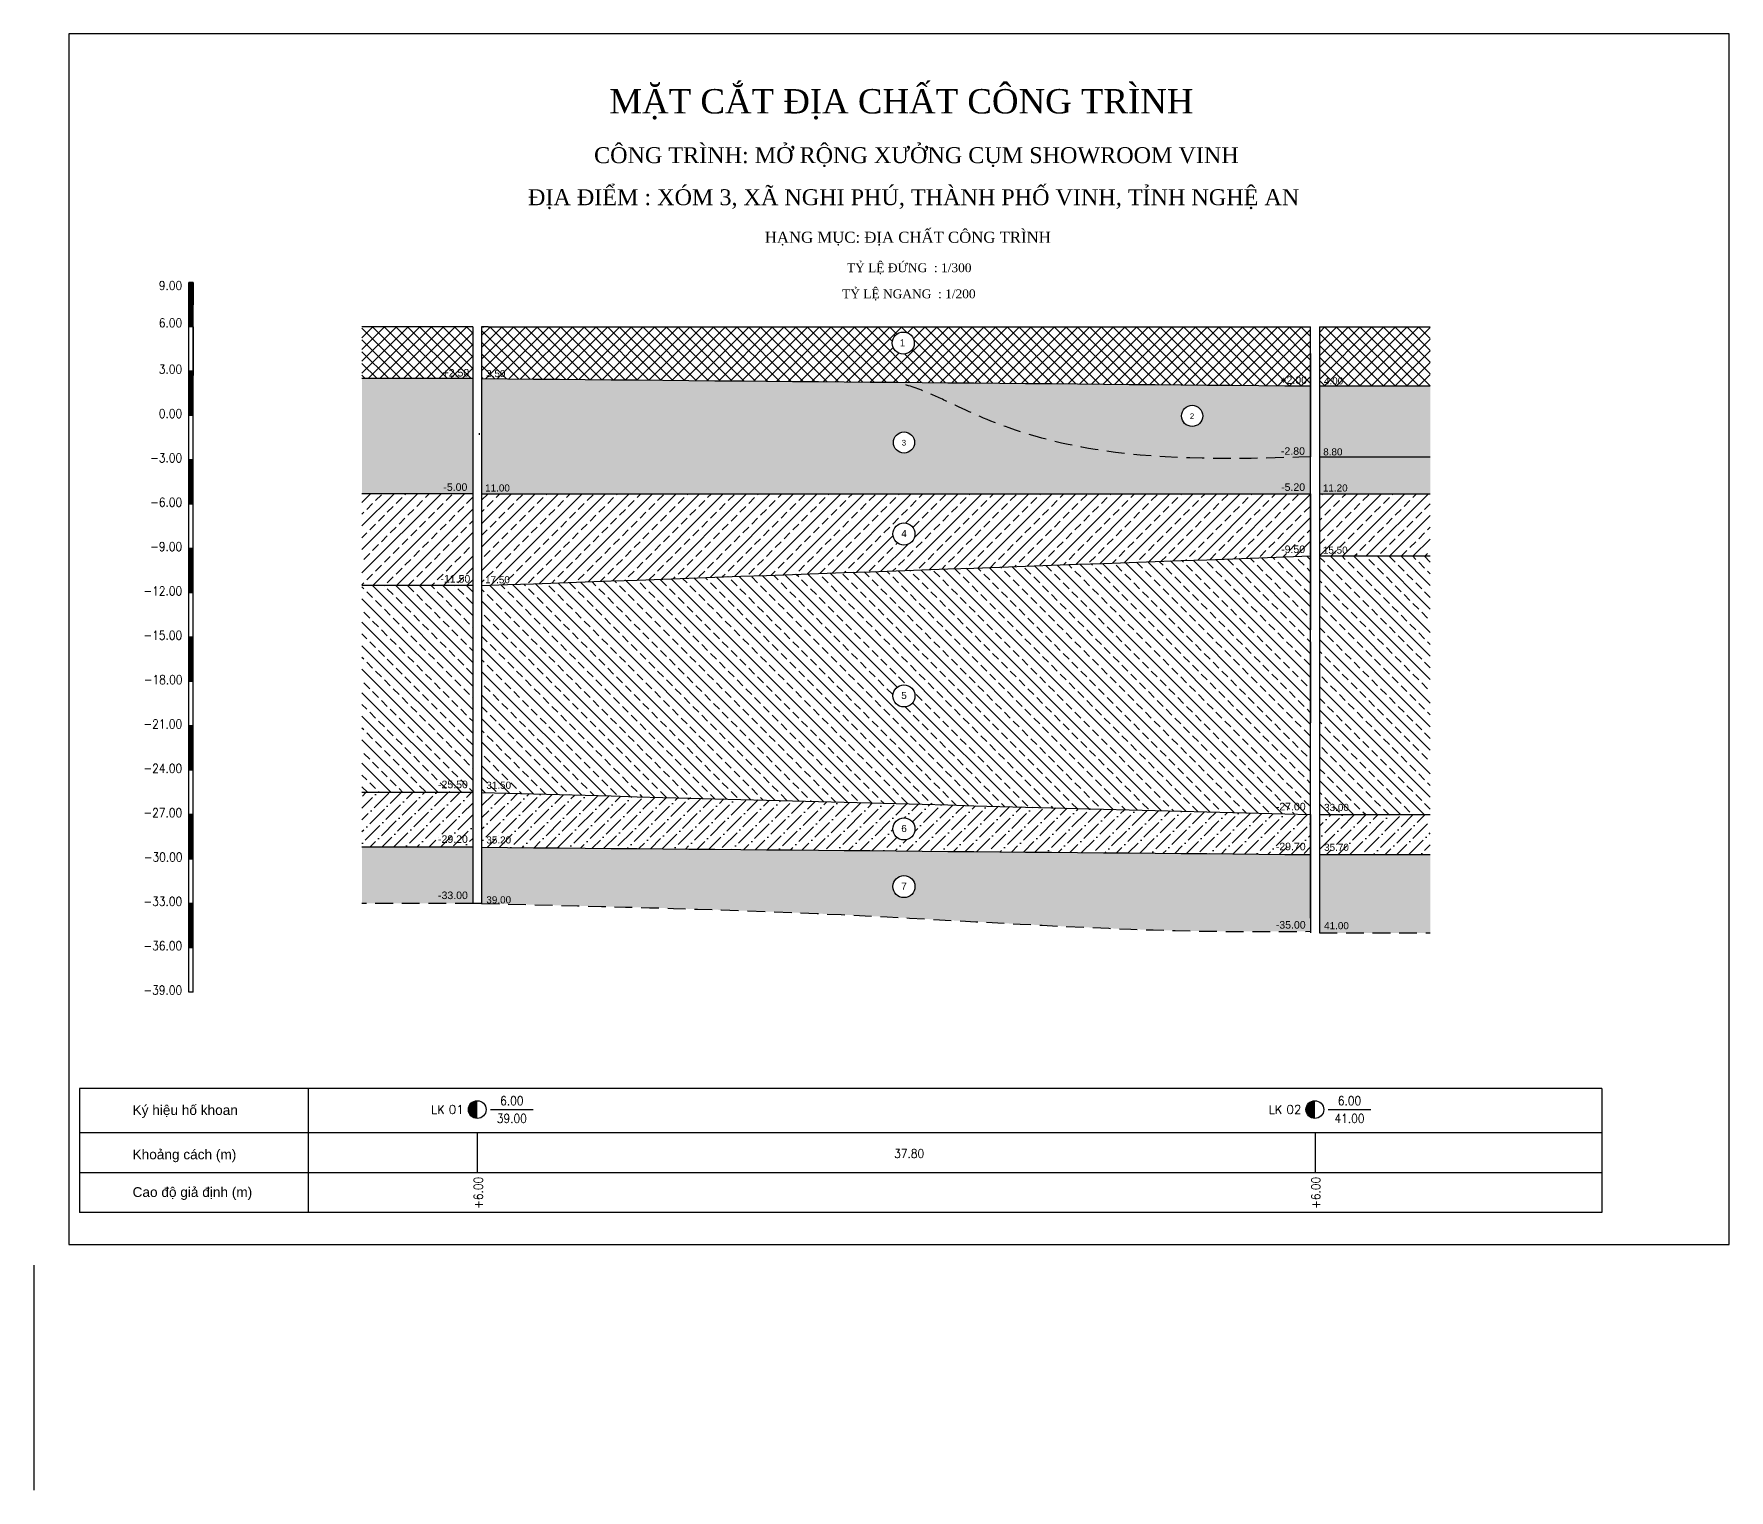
# Model space of a CAD drawing. Extents: x 66 to 2538, y 607 to 1038.
# Drawn here: x 586.5 to 968.9, y 607.5 to 935.9 of the extents above; entities that cross this region are included whole.
import ezdxf
from ezdxf.enums import TextEntityAlignment as Align

# ---------------------------------------------------------------- set-up
doc = ezdxf.new("R2010")
doc.units = 0
doc.header["$LTSCALE"] = 8
doc.header["$MEASUREMENT"] = 0
doc.linetypes.add('DASHED', pattern=[0.75, 0.5, -0.25])
doc.layers.get('0').update_dxf_attribs({"linetype": 'CONTINUOUS'})
doc.layers.get('DEFPOINTS').update_dxf_attribs({"linetype": 'CONTINUOUS'})
for name, color, linetype in [('DUONG', 240, 'CONTINUOUS'), ('TEXT', 1, 'CONTINUOUS'), ('TEXTTENCOC', 5, 'CONTINUOUS'), ('TO1', 2, 'CONTINUOUS')]:
    doc.layers.add(name, color=color, linetype=linetype)
doc.styles.add('ROMANC', font='romanc.shx', dxfattribs={"width": 0.88, "height": 2})
doc.styles.add('ROMANS', font='romans.shx', dxfattribs={"width": 0.88, "height": 2})
doc.styles.get("Standard").update_dxf_attribs({"font": 'VNARIAL.ttf'})
doc.styles.add('TENCOC', font='vnromanc.shx')
doc.styles.add('VNARIAL', font='VNARIAL.ttf', dxfattribs={"height": 1.6})
doc.styles.add('VNTIMEH', font='VHTIME.ttf', dxfattribs={"height": 5})
doc.dimstyles.get("Standard").update_dxf_attribs({"dimtxt": 1.6, "dimasz": 0, "dimexe": 0.18, "dimexo": 0.0625, "dimgap": 0, "dimtad": 0, "dimtih": 1, "dimtoh": 1, "dimlfac": 0.1, "dimzin": 0, "dimdsep": 46, "dimtxsty": 'Standard', "dimblk1": 'NONE', "dimblk2": 'NONE', "dimsah": 1, "dimcen": 0, "dimse1": 1, "dimse2": 1, "dimsd1": 1, "dimsd2": 1, "dimclrd": 8, "dimclre": 8, "dimclrt": 6, "dimadec": 0, "dimazin": 0, "dimtfac": 1, "dimtdec": 4, "dimtofl": 0, "dimtmove": 0, "dimatfit": 3, "dimldrblk": 'NONE', "dimfxl": 1, "dimtolj": 1, "dimtzin": 0, "dimarcsym": 0})

# ---------------------------------------------------------------- blocks, each defined once
blk = doc.blocks.new('LK')
blk.add_hatch(color=1).paths.add_polyline_path([(0, 2, 0.414214), (-2, 0, 0.414214), (0, -2)])
at = {"color": 6}
blk.add_line((2.98, 0), (12.63, 0), dxfattribs=at)
blk.add_circle((0, 0), 2, dxfattribs=at)
at = {"color": 2, "style": 'TENCOC'}
blk.add_attdef('LK', text='', height=2, dxfattribs=at).set_placement((-6.45, 0), align=Align.MIDDLE_LEFT)
at = {"color": 6, "style": 'ROMANS', "width": 0.88}
for tag, p in [('CAODO', (7.81, 2)), ('DOSAU', (7.81, -2))]:
    blk.add_attdef(tag, text='', height=2, dxfattribs=at).set_placement(p, align=Align.MIDDLE_CENTER)
at = {"layer": 'TEXTTENCOC', "color": 2, "style": 'TENCOC'}
blk.add_text('LK', height=1.875, dxfattribs=at).set_placement((-7.33, 0), align=Align.MIDDLE_RIGHT)
blk = doc.blocks.new('*D109')
at = {"layer": 'DEFPOINTS', "color": 0}
for p in [(879.55, 860.8), (877.59, 857.69), (879.7, 857.8)]:
    blk.add_point(p, dxfattribs=at)
at = {"color": 6, "insert": (879.7, 857.6), "char_height": 1.6, "attachment_point": 5}
blk.add_mtext('\\A1;4.00', dxfattribs=at)
blk = doc.blocks.new('_NONE')
at = {"color": 0, "linetype": 'ByBlock'}
blk.add_circle((0, 0), 0.25, dxfattribs=at)
blk = doc.blocks.new('*D110')
at = {"layer": 'DEFPOINTS', "color": 0}
for p in [(879.38, 848.8), (877.45, 841.75), (879.53, 841.8)]:
    blk.add_point(p, dxfattribs=at)
at = {"color": 6, "insert": (879.53, 841.6), "char_height": 1.6, "attachment_point": 5}
blk.add_mtext('\\A1;8.80', dxfattribs=at)
blk = doc.blocks.new('*D111')
at = {"layer": 'DEFPOINTS', "color": 0}
for p in [(879.93, 843.65), (877.45, 819.64), (880.08, 819.65)]:
    blk.add_point(p, dxfattribs=at)
at = {"color": 6, "insert": (880.08, 819.45), "char_height": 1.6, "attachment_point": 5}
blk.add_mtext('\\A1;15.50', dxfattribs=at)
blk = doc.blocks.new('*D112')
at = {"layer": 'DEFPOINTS', "color": 0}
for p in [(880.21, 862.13), (877.66, 761.62), (880.36, 761.63)]:
    blk.add_point(p, dxfattribs=at)
at = {"color": 6, "insert": (880.36, 761.43), "char_height": 1.6, "attachment_point": 5}
blk.add_mtext('\\A1;33.00', dxfattribs=at)
blk = doc.blocks.new('*D113')
at = {"layer": 'DEFPOINTS', "color": 0}
for p in [(880.21, 853.13), (877.66, 752.62), (880.36, 752.63)]:
    blk.add_point(p, dxfattribs=at)
at = {"color": 6, "insert": (880.36, 752.43), "char_height": 1.6, "attachment_point": 5}
blk.add_mtext('\\A1;35.70', dxfattribs=at)
blk = doc.blocks.new('*D114')
at = {"layer": 'DEFPOINTS', "color": 0}
for p in [(880.21, 835.46), (877.63, 734.95), (880.36, 734.96)]:
    blk.add_point(p, dxfattribs=at)
at = {"color": 6, "insert": (880.36, 734.76), "char_height": 1.6, "attachment_point": 5}
blk.add_mtext('\\A1;41.00', dxfattribs=at)
blk = doc.blocks.new('*D115')
at = {"layer": 'DEFPOINTS', "color": 0}
for p in [(879.93, 857.66), (877.45, 833.65), (880.08, 833.66)]:
    blk.add_point(p, dxfattribs=at)
at = {"color": 6, "insert": (880.08, 833.46), "char_height": 1.6, "attachment_point": 5}
blk.add_mtext('\\A1;11.20', dxfattribs=at)
blk = doc.blocks.new('*D116')
at = {"layer": 'DEFPOINTS', "color": 0}
for p in [(690.55, 862.46), (688.62, 859.35), (690.7, 859.46)]:
    blk.add_point(p, dxfattribs=at)
at = {"color": 6, "insert": (690.7, 859.26), "char_height": 1.6, "attachment_point": 5}
blk.add_mtext('\\A1;3.50', dxfattribs=at)
blk = doc.blocks.new('*D118')
at = {"layer": 'DEFPOINTS', "color": 0}
for p in [(690.93, 836.97), (688.45, 812.96), (691.08, 812.97)]:
    blk.add_point(p, dxfattribs=at)
at = {"color": 6, "insert": (691.08, 812.77), "char_height": 1.6, "attachment_point": 5}
blk.add_mtext('\\A1;17.50', dxfattribs=at)
blk = doc.blocks.new('*D119')
at = {"layer": 'DEFPOINTS', "color": 0}
for p in [(691.21, 867.12), (688.66, 766.61), (691.36, 766.62)]:
    blk.add_point(p, dxfattribs=at)
at = {"color": 6, "insert": (691.36, 766.42), "char_height": 1.6, "attachment_point": 5}
blk.add_mtext('\\A1;31.50', dxfattribs=at)
blk = doc.blocks.new('*D120')
at = {"layer": 'DEFPOINTS', "color": 0}
for p in [(691.21, 854.79), (688.66, 754.28), (691.36, 754.29)]:
    blk.add_point(p, dxfattribs=at)
at = {"color": 6, "insert": (691.36, 754.09), "char_height": 1.6, "attachment_point": 5}
blk.add_mtext('\\A1;35.20', dxfattribs=at)
blk = doc.blocks.new('*D122')
at = {"layer": 'DEFPOINTS', "color": 0}
for p in [(690.93, 857.66), (688.45, 833.65), (691.08, 833.66)]:
    blk.add_point(p, dxfattribs=at)
at = {"color": 6, "insert": (691.08, 833.46), "char_height": 1.6, "attachment_point": 5}
blk.add_mtext('\\A1;11.00', dxfattribs=at)
blk = doc.blocks.new('*D124')
at = {"layer": 'DEFPOINTS', "color": 0}
for p in [(691.21, 841.29), (688.66, 740.78), (691.36, 740.79)]:
    blk.add_point(p, dxfattribs=at)
at = {"color": 6, "insert": (691.36, 740.59), "char_height": 1.6, "attachment_point": 5}
blk.add_mtext('\\A1;39.00', dxfattribs=at)

msp = doc.modelspace()

# ---------------------------------------------------------------- hatches: boundary and pattern name
h = msp.add_hatch()
h.set_pattern_fill('LINE', color=1, angle=90, style=0)
h.set_pattern_definition([(90, (-10.58542, 852.33348), (-0.125, 8e-18), [])])
h.paths.add_polyline_path([(622.457, 869.803), (622.457, 879.803), (621.457, 879.803), (621.457, 869.803)])
h = msp.add_hatch()
h.set_pattern_fill('LINE', color=1, angle=90, style=0)
h.set_pattern_definition([(90, (-10.58542, 852.33348), (-0.125, 8e-18), [])])
h.paths.add_polyline_path([(622.457, 869.803), (622.457, 879.803), (621.457, 879.803), (621.457, 869.803)])
h = msp.add_hatch()
h.set_pattern_fill('LINE', color=1, angle=90, style=0)
h.set_pattern_definition([(90, (-10.58542, 832.33348), (-0.125, 8e-18), [])])
h.paths.add_polyline_path([(622.457, 849.803), (622.457, 859.803), (621.457, 859.803), (621.457, 849.803)])
h = msp.add_hatch()
h.set_pattern_fill('LINE', color=1, angle=90, style=0)
h.set_pattern_definition([(90, (-10.58542, 832.33348), (-0.125, 8e-18), [])])
h.paths.add_polyline_path([(622.457, 849.803), (622.457, 859.803), (621.457, 859.803), (621.457, 849.803)])
h = msp.add_hatch()
h.set_pattern_fill('LINE', color=1, angle=90, style=0)
h.set_pattern_definition([(90, (-10.58542, 812.33348), (-0.125, 8e-18), [])])
h.paths.add_polyline_path([(622.457, 829.803), (622.457, 839.803), (621.457, 839.803), (621.457, 829.803)])
h = msp.add_hatch()
h.set_pattern_fill('LINE', color=1, angle=90, style=0)
h.set_pattern_definition([(90, (-10.58542, 812.33348), (-0.125, 8e-18), [])])
h.paths.add_polyline_path([(622.457, 829.803), (622.457, 839.803), (621.457, 839.803), (621.457, 829.803)])
h = msp.add_hatch()
h.set_pattern_fill('LINE', color=1, angle=90, style=0)
h.set_pattern_definition([(90, (-10.58542, 792.33348), (-0.125, 8e-18), [])])
h.paths.add_polyline_path([(622.457, 809.803), (622.457, 819.803), (621.457, 819.803), (621.457, 809.803)])
h = msp.add_hatch()
h.set_pattern_fill('LINE', color=1, angle=90, style=0)
h.set_pattern_definition([(90, (-10.58542, 792.33348), (-0.125, 8e-18), [])])
h.paths.add_polyline_path([(622.457, 809.803), (622.457, 819.803), (621.457, 819.803), (621.457, 809.803)])
h = msp.add_hatch()
h.set_pattern_fill('LINE', color=1, angle=90, style=0)
h.set_pattern_definition([(90, (-10.58542, 772.33348), (-0.125, 8e-18), [])])
h.paths.add_polyline_path([(622.457, 789.803), (622.457, 799.803), (621.457, 799.803), (621.457, 789.803)])
h = msp.add_hatch()
h.set_pattern_fill('LINE', color=1, angle=90, style=0)
h.set_pattern_definition([(90, (-10.58542, 772.33348), (-0.125, 8e-18), [])])
h.paths.add_polyline_path([(622.457, 789.803), (622.457, 799.803), (621.457, 799.803), (621.457, 789.803)])
h = msp.add_hatch()
h.set_pattern_fill('LINE', color=1, angle=90, style=0)
h.set_pattern_definition([(90, (-10.58542, 752.33348), (-0.125, 8e-18), [])])
h.paths.add_polyline_path([(622.457, 769.803), (622.457, 779.803), (621.457, 779.803), (621.457, 769.803)])
h = msp.add_hatch()
h.set_pattern_fill('LINE', color=1, angle=90, style=0)
h.set_pattern_definition([(90, (-10.58542, 732.33348), (-0.125, 8e-18), [])])
h.paths.add_polyline_path([(622.457, 749.803), (622.457, 759.803), (621.457, 759.803), (621.457, 749.803)])
h = msp.add_hatch()
h.set_pattern_fill('LINE', color=1, angle=90, style=0)
h.set_pattern_definition([(90, (-10.58542, 732.33348), (-0.125, 8e-18), [])])
h.paths.add_polyline_path([(622.457, 749.803), (622.457, 759.803), (621.457, 759.803), (621.457, 749.803)])
h = msp.add_hatch()
h.set_pattern_fill('LINE', color=1, angle=90, style=0)
h.set_pattern_definition([(90, (-10.58542, 712.33348), (-0.125, 8e-18), [])])
h.paths.add_polyline_path([(622.457, 729.803), (622.457, 739.803), (621.457, 739.803), (621.457, 729.803)])
at = {"layer": 'DUONG'}
h = msp.add_hatch(dxfattribs=at)
h.set_pattern_fill('ANSI37', color=1, scale=15, style=0)
h.paths.add_polyline_path([(901.511, 869.803), (876.511, 869.803), (876.511, 856.473), (901.511, 856.473)])
edge = h.paths.add_edge_path()
edge.add_line((689.011, 869.803), (687.511, 869.803))
edge.add_line((687.511, 869.803), (687.511, 858.133))
edge.add_spline(control_points=[(687.511, 858.133), (749.844, 857.58), (812.177, 857.026), (874.511, 856.473)], knot_values=[0, 0, 0, 0, 187.0073678, 187.0073678, 187.0073678, 187.0073678], degree=3, periodic=0)
edge.add_line((874.511, 856.473), (874.511, 863.133))
edge.add_line((874.511, 863.133), (874.511, 863.803))
edge.add_line((874.511, 863.803), (874.511, 869.803))
edge.add_line((874.511, 869.803), (689.011, 869.803))
h.paths.add_polyline_path([(780.131, 866.13, -1), (785.111, 866.13, -1)], flags=16)
h.paths.add_polyline_path([(660.511, 869.803), (660.511, 858.133), (685.511, 858.133), (685.511, 869.803)])
h.paths.add_polyline_path([(877.193, 858.813), (882.216, 858.813), (882.216, 856.379), (877.193, 856.379)], flags=9)
h.paths.add_polyline_path([(688.193, 860.473), (693.216, 860.473), (693.216, 858.039), (688.193, 858.039)], flags=24)
h.paths.add_polyline_path([(867.265, 856.483), (874.142, 856.483), (874.142, 859.087), (867.265, 859.087)], flags=25)
h.paths.add_polyline_path([(781.429, 865.022), (783.475, 865.022), (783.475, 867.432), (781.429, 867.432)], flags=8)
h.paths.add_polyline_path([(678.265, 858.143), (685.142, 858.143), (685.142, 860.747), (678.265, 860.747)], flags=24)
h = msp.add_hatch(dxfattribs=at)
h.set_pattern_fill('FLEX', color=1, scale=10, style=0)
h.paths.add_polyline_path([(876.511, 840.473), (876.511, 832.143), (901.511, 832.143), (901.511, 840.473)])
edge = h.paths.add_edge_path()
edge.add_line((874.511, 832.143), (874.511, 840.445))
edge.add_spline(control_points=[(874.511, 840.445), (859.796, 840.028), (836.855, 839.454), (809.575, 845.235), (795.925, 851.313), (787.689, 855.276), (783.539, 856.667), (781.246, 857.301)], knot_values=[0.9972785, 0.9972785, 0.9972785, 0.9972785, 45.0222332, 69.6443777, 83.7599719, 89.8014949, 96.9892004, 96.9892004, 96.9892004, 96.9892004], degree=3, periodic=0)
edge.add_spline(control_points=[(781.246, 857.301), (750.001, 857.578), (718.756, 857.856), (687.511, 858.133)], knot_values=[0, 0, 0, 0, 93.7389973, 93.7389973, 93.7389973, 93.7389973], degree=3, periodic=0)
edge.add_line((687.511, 858.133), (687.511, 832.143))
edge.add_spline(control_points=[(687.511, 832.143), (749.844, 832.143), (812.177, 832.143), (874.511, 832.143)], knot_values=[0, 0, 0, 0, 187, 187, 187, 187], degree=3, periodic=0)
h.paths.add_polyline_path([(780.407, 843.723, -1), (785.187, 843.723, -1)], flags=16)
h.paths.add_polyline_path([(685.511, 858.133), (660.511, 858.133), (660.511, 832.143), (685.511, 832.143)])
h.paths.add_polyline_path([(877.052, 834.68), (883.103, 834.68), (883.103, 832.246), (877.052, 832.246)], flags=24)
h.paths.add_polyline_path([(688.052, 834.68), (694.103, 834.68), (694.103, 832.246), (688.052, 832.246)], flags=24)
h.paths.add_polyline_path([(867.436, 832.351), (873.718, 832.351), (873.718, 834.954), (867.436, 834.954)], flags=24)
h.paths.add_polyline_path([(781.939, 842.687), (783.588, 842.687), (783.588, 844.649), (781.939, 844.649)], flags=8)
h.paths.add_polyline_path([(678.436, 832.351), (684.718, 832.351), (684.718, 834.954), (678.436, 834.954)], flags=24)
h = msp.add_hatch(dxfattribs=at)
h.set_pattern_fill('AR-SAND', color=1, scale=1.2, style=0)
edge = h.paths.add_edge_path()
edge.add_spline(control_points=[(874.511, 856.473), (843.422, 856.749), (812.334, 857.025), (781.246, 857.301)], knot_values=[93.7389973, 93.7389973, 93.7389973, 93.7389973, 187.0073678, 187.0073678, 187.0073678, 187.0073678], degree=3, periodic=0)
edge.add_spline(control_points=[(781.246, 857.301), (783.539, 856.667), (787.689, 855.276), (795.925, 851.313), (809.575, 845.235), (837.184, 839.385), (860.462, 840.046), (875.511, 840.473)], knot_values=[0, 0, 0, 0, 7.1877055, 13.2292285, 27.3448227, 51.9669672, 96.9892004, 96.9892004, 96.9892004, 96.9892004], degree=3, periodic=0)
edge.add_line((874.511, 840.447), (874.511, 856.473))
h.paths.add_polyline_path([(850.187, 849.723, -1), (845.407, 849.723, -1)], flags=16)
h.paths.add_polyline_path([(876.511, 856.473), (876.511, 840.473), (901.511, 840.473), (901.511, 856.473)])
h.paths.add_polyline_path([(867.393, 840.483), (873.674, 840.483), (873.674, 843.087), (867.393, 843.087)], flags=24)
h.paths.add_polyline_path([(846.945, 848.716), (848.582, 848.716), (848.582, 850.644), (846.945, 850.644)], flags=8)
h.paths.add_polyline_path([(877.054, 842.813), (882.015, 842.813), (882.015, 840.379), (877.054, 840.379)], flags=9)
h = msp.add_hatch(dxfattribs=at)
h.set_pattern_fill('ANSI33', color=1, scale=15, style=0)
h.paths.add_polyline_path([(901.511, 818.133), (901.511, 832.143), (876.511, 832.143), (876.511, 818.133)])
edge = h.paths.add_edge_path()
edge.add_spline(control_points=[(874.511, 832.143), (812.177, 832.143), (749.844, 832.143), (687.511, 832.143)], knot_values=[0, 0, 0, 0, 187, 187, 187, 187], degree=3, periodic=0)
edge.add_line((687.511, 832.143), (687.511, 811.463))
edge.add_spline(control_points=[(687.511, 811.463), (749.844, 813.686), (812.177, 815.91), (874.511, 818.133)], knot_values=[0, 0, 0, 0, 187.1189165, 187.1189165, 187.1189165, 187.1189165], degree=3, periodic=0)
edge.add_line((874.511, 818.133), (874.511, 832.143))
h.paths.add_polyline_path([(780.288, 823.092, -1), (785.267, 823.092, -1)], flags=16)
h.paths.add_polyline_path([(685.511, 832.143), (660.511, 832.143), (660.511, 811.463), (685.511, 811.463)])
h.paths.add_polyline_path([(877.052, 820.67), (883.103, 820.67), (883.103, 818.236), (877.052, 818.236)], flags=24)
h.paths.add_polyline_path([(688.052, 813.99), (694.103, 813.99), (694.103, 811.556), (688.052, 811.556)], flags=24)
h.paths.add_polyline_path([(867.436, 818.341), (873.718, 818.341), (873.718, 820.944), (867.436, 820.944)], flags=24)
h.paths.add_polyline_path([(781.776, 821.985), (783.819, 821.985), (783.819, 824.385), (781.776, 824.385)], flags=8)
h.paths.add_polyline_path([(678.436, 811.661), (684.718, 811.661), (684.718, 814.264), (678.436, 814.264)], flags=24)
h = msp.add_hatch(dxfattribs=at)
h.set_pattern_fill('ANSI33', color=1, scale=15, angle=90, style=0)
h.paths.add_polyline_path([(876.511, 759.803), (901.511, 759.803), (901.511, 818.133), (876.511, 818.133)])
edge = h.paths.add_edge_path()
edge.add_spline(control_points=[(874.511, 818.133), (812.177, 815.91), (749.844, 813.686), (687.511, 811.463)], knot_values=[0, 0, 0, 0, 187.1189165, 187.1189165, 187.1189165, 187.1189165], degree=3, periodic=0)
edge.add_line((687.511, 811.463), (687.511, 764.793))
edge.add_spline(control_points=[(687.511, 764.793), (749.844, 763.13), (812.177, 761.466), (874.511, 759.803)], knot_values=[0, 0, 0, 0, 187.066566, 187.066566, 187.066566, 187.066566], degree=3, periodic=0)
edge.add_line((874.511, 759.803), (874.511, 818.133))
h.paths.add_polyline_path([(780.288, 786.592, -1), (785.267, 786.592, -1)], flags=16)
h.paths.add_polyline_path([(685.511, 811.463), (660.511, 811.463), (660.511, 764.793), (685.511, 764.793)])
h.paths.add_polyline_path([(877.264, 762.644), (883.464, 762.644), (883.464, 760.209), (877.264, 760.209)], flags=24)
h.paths.add_polyline_path([(688.264, 767.634), (694.464, 767.634), (694.464, 765.199), (688.264, 765.199)], flags=24)
h.paths.add_polyline_path([(866.233, 760.313), (873.835, 760.313), (873.835, 762.917), (866.233, 762.917)], flags=24)
h.paths.add_polyline_path([(781.775, 785.456), (783.82, 785.456), (783.82, 787.864), (781.775, 787.864)], flags=8)
h.paths.add_polyline_path([(677.233, 765.303), (684.835, 765.303), (684.835, 767.907), (677.233, 767.907)], flags=24)
h = msp.add_hatch(dxfattribs=at)
h.set_pattern_fill('ANSI36', color=1, scale=15, style=0)
h.paths.add_polyline_path([(876.511, 759.803), (876.511, 750.803), (901.511, 750.803), (901.511, 759.803)])
edge = h.paths.add_edge_path()
edge.add_line((874.511, 750.803), (874.511, 759.803))
edge.add_spline(control_points=[(874.511, 759.803), (812.177, 761.466), (749.844, 763.13), (687.511, 764.793)], knot_values=[0, 0, 0, 0, 187.066566, 187.066566, 187.066566, 187.066566], degree=3, periodic=0)
edge.add_line((687.511, 764.793), (687.511, 752.463))
edge.add_spline(control_points=[(687.511, 752.463), (749.844, 751.91), (812.177, 751.356), (874.511, 750.803)], knot_values=[0, 0, 0, 0, 187.0073678, 187.0073678, 187.0073678, 187.0073678], degree=3, periodic=0)
h.paths.add_polyline_path([(780.288, 756.592, -1), (785.267, 756.592, -1)], flags=16)
h.paths.add_polyline_path([(685.511, 752.463), (685.511, 764.793), (660.511, 764.793), (660.511, 752.463)])
h.paths.add_polyline_path([(877.264, 753.644), (883.464, 753.644), (883.464, 751.209), (877.264, 751.209)], flags=24)
h.paths.add_polyline_path([(688.264, 755.304), (694.464, 755.304), (694.464, 752.869), (688.264, 752.869)], flags=24)
h.paths.add_polyline_path([(866.233, 751.313), (873.835, 751.313), (873.835, 753.917), (866.233, 753.917)], flags=24)
h.paths.add_polyline_path([(781.768, 755.449), (783.828, 755.449), (783.828, 757.9), (781.768, 757.9)], flags=8)
h.paths.add_polyline_path([(677.233, 752.973), (684.835, 752.973), (684.835, 755.577), (677.233, 755.577)], flags=24)
h = msp.add_hatch(dxfattribs=at)
h.set_pattern_fill('AR-CONC', color=1, scale=1.2, style=0)
h.set_pattern_definition([(50, (0, 0), (8.607122, -0.753026), [0.9, -9.9]), (355, (0, 0), (-1.665016, 9.026306), [0.72, -7.92]), (100.4514, (0.717, -0.063), (6.94211, 8.273275), [0.76488, -8.413705]), (46.1842, (0, 2.4), (12.80689, -1.98623), [1.35, -14.85]), (96.6356, (1.067, 2.234), (11.21595, 11.68941), [1.14732, -12.62056]), (351.1842, (0, 2.4), (11.21594, 11.68942), [1.08, -11.88]), (21, (1.2, 1.8), (7.162885, -4.831427), [0.9, -9.9]), (326, (1.2, 1.8), (2.919784, 8.7018), [0.72, -7.92]), (71.4514, (1.797, 1.397), (10.08267, 3.870366), [0.76488, -8.413705]), (37.5, (0, 0), (0.145918, 3.994726), [0, -7.824, 0, -8.04, 0, -7.95]), (7.5, (0, 0), (3.156834, 4.73294), [0, -4.584, 0, -7.644, 0, -3.03]), (327.5, (-2.676, 0), (6.405869, -0.2706585), [0, -3, 0, -9.36, 0, -12.42]), (317.5, (-3.876, 0), (6.998234, 1.20126), [0, -3.9, 0, -6.216, 0, -8.82])])
h.paths.add_polyline_path([(876.511, 750.803), (876.511, 733.133), (901.511, 733.133), (901.511, 750.803)])
edge = h.paths.add_edge_path()
edge.add_spline(control_points=[(874.511, 750.803), (812.177, 751.356), (749.844, 751.91), (687.511, 752.463)], knot_values=[0, 0, 0, 0, 187.0073678, 187.0073678, 187.0073678, 187.0073678], degree=3, periodic=0)
edge.add_line((687.511, 752.463), (687.511, 739.793))
edge.add_spline(control_points=[(687.511, 739.793), (716.347, 739.101), (771.868, 737.768), (834.14, 733.289), (867.673, 733.464), (874.511, 733.5)], knot_values=[0, 0, 0, 0, 86.5345667, 166.6110926, 187.1216098, 187.1216098, 187.1216098, 187.1216098], degree=3, periodic=0)
edge.add_line((874.511, 733.5), (874.511, 750.803))
h.paths.add_polyline_path([(780.288, 743.592, -1), (785.267, 743.592, -1)], flags=16)
h.paths.add_polyline_path([(660.511, 752.463), (660.511, 739.793), (685.511, 739.793), (685.511, 752.463)])
h.paths.add_polyline_path([(877.231, 735.973), (883.497, 735.973), (883.497, 733.539), (877.231, 733.539)], flags=24)
h.paths.add_polyline_path([(688.264, 741.804), (694.464, 741.804), (694.464, 739.369), (688.264, 739.369)], flags=24)
h.paths.add_polyline_path([(866.232, 733.642), (873.835, 733.642), (873.835, 736.248), (866.232, 736.248)], flags=24)
h.paths.add_polyline_path([(781.781, 742.49), (783.814, 742.49), (783.814, 744.859), (781.781, 744.859)], flags=8)
h.paths.add_polyline_path([(677.232, 740.302), (684.835, 740.302), (684.835, 742.908), (677.232, 742.908)], flags=24)

# ---------------------------------------------------------------- linework, layer by layer
at = {"color": 1}
for p, q in [((621.457, 789.803), (621.457, 879.803)), ((622.457, 879.803), (621.457, 879.803)), ((621.457, 759.803), (621.457, 879.803)), ((622.457, 879.803), (621.457, 879.803)), ((622.415, 879.803), (622.415, 879.803)), ((622.415, 879.803), (622.415, 879.803)), ((622.457, 789.803), (622.457, 879.803)), ((622.457, 759.803), (622.457, 879.803)), ((622.457, 869.803), (621.457, 869.803)), ((622.457, 869.803), (621.457, 869.803)), ((622.457, 859.803), (621.457, 859.803)), ((622.457, 859.803), (621.457, 859.803)), ((622.457, 849.803), (621.457, 849.803)), ((622.457, 849.803), (621.457, 849.803)), ((622.457, 839.803), (621.457, 839.803)), ((622.457, 839.803), (621.457, 839.803)), ((622.457, 829.803), (621.457, 829.803)), ((622.457, 829.803), (621.457, 829.803)), ((622.457, 819.803), (621.457, 819.803)), ((622.457, 819.803), (621.457, 819.803)), ((622.457, 809.803), (621.457, 809.803)), ((622.457, 809.803), (621.457, 809.803)), ((622.457, 799.803), (621.457, 799.803)), ((622.457, 799.803), (621.457, 799.803)), ((622.457, 789.803), (621.457, 789.803)), ((622.457, 789.803), (621.457, 789.803)), ((622.457, 779.803), (621.457, 779.803)), ((622.457, 769.803), (621.457, 769.803)), ((622.457, 759.803), (621.457, 759.803)), ((621.457, 749.803), (621.457, 759.803)), ((622.457, 759.803), (621.457, 759.803)), ((621.457, 719.803), (621.457, 759.803)), ((622.457, 759.803), (621.457, 759.803)), ((622.457, 749.803), (622.457, 759.803)), ((622.457, 719.803), (622.457, 759.803)), ((622.457, 749.803), (621.457, 749.803)), ((622.457, 749.803), (621.457, 749.803)), ((622.457, 739.803), (621.457, 739.803)), ((622.457, 729.803), (621.457, 729.803)), ((622.457, 719.803), (621.457, 719.803)), ((622.457, 719.803), (621.457, 719.803)), ((622.457, 719.803), (621.457, 719.803)), ((622.457, 719.803), (621.457, 719.803))]:
    msp.add_line(p, q, dxfattribs=at)
at = {"color": 5, "linetype": 'DASHED'}
for p, q in [((685.511, 739.793), (660.511, 739.793)), ((876.511, 733.133), (901.511, 733.133))]:
    msp.add_line(p, q, dxfattribs=at)
at = {"color": 2}
for p, q in [((596.749, 698.063), (596.749, 670.063)), ((614.696, 698.063), (596.749, 698.063)), ((940.223, 698.063), (614.696, 698.063)), ((648.367, 698.063), (648.367, 670.063)), ((940.223, 698.063), (940.223, 670.063)), ((614.696, 688.063), (596.749, 688.063)), ((940.223, 688.063), (614.696, 688.063)), ((614.696, 679.063), (596.749, 679.063)), ((940.223, 679.063), (614.696, 679.063)), ((614.696, 670.063), (596.749, 670.063)), ((940.223, 670.063), (614.696, 670.063))]:
    msp.add_line(p, q, dxfattribs=at)
at = {"color": 8}
msp.add_line((586.5, 658.189), (586.5, 607.5), dxfattribs=at)
at = {"color": 6}
msp.add_lwpolyline([(594.348, 662.857), (968.929, 662.857), (968.929, 935.857), (594.348, 935.857)], close=True, dxfattribs=at)
at = {"color": 1}
for centre, radius in [((782.621, 866.13), 2.49), ((847.797, 849.723), 2.39), ((782.797, 843.723), 2.39), ((782.777, 823.092), 2.49), ((782.777, 786.592), 2.49), ((782.777, 756.592), 2.49), ((782.777, 743.592), 2.49)]:
    msp.add_circle(centre, radius, dxfattribs=at)
at = {"color": 5, "linetype": 'DASHED'}
msp.add_open_spline([(874.5, 840.5), (860.462, 840.046), (837.184, 839.385), (809.575, 845.235), (795.925, 851.313), (787.689, 855.276), (783.539, 856.667), (781.246, 857.301)], degree=3, knots=[0, 0, 0, 0, 45.0222332, 69.6443777, 83.7599719, 89.8014949, 96.9892004, 96.9892004, 96.9892004, 96.9892004], dxfattribs=at)
msp.add_spline([(687.511, 739.793), (774, 737), (854, 733.5), (874.511, 733.5)], degree=3, dxfattribs=at)
at = {"layer": 'DUONG', "color": 1}
for p, q in [((622.457, 879.803), (622.457, 877.803)), ((622.457, 879.803), (622.457, 874.803)), ((622.457, 879.803), (622.457, 877.803)), ((622.457, 879.803), (622.457, 874.803)), ((622.457, 869.803), (622.457, 874.803)), ((622.457, 869.803), (622.457, 874.803)), ((622.457, 869.803), (622.457, 859.803)), ((622.457, 869.803), (622.457, 868.803)), ((622.457, 869.803), (622.457, 859.803)), ((622.457, 869.803), (622.457, 868.803)), ((622.457, 859.803), (622.457, 869.203)), ((622.457, 864.803), (622.457, 869.053)), ((622.457, 864.803), (622.457, 868.303)), ((685.511, 869.803), (660.511, 869.803)), ((685.511, 869.803), (661.011, 869.803)), ((685.511, 869.803), (685.511, 739.793)), ((689.011, 869.803), (687.511, 869.803)), ((687.511, 869.803), (688.011, 869.803)), ((687.511, 869.803), (687.511, 739.793)), ((687.511, 869.803), (687.511, 858.133)), ((689.011, 869.803), (874.511, 869.803)), ((874.511, 749.803), (874.511, 869.803)), ((876.5, 869.803), (882.5, 869.803)), ((876.511, 869.803), (901.511, 869.803)), ((876.511, 869.803), (876.511, 749.803)), ((876.511, 869.803), (876.511, 863.803)), ((876.511, 869.803), (876.511, 863.133)), ((876.511, 869.803), (876.511, 856.473)), ((622.457, 859.803), (622.457, 866.303)), ((622.457, 864.803), (622.457, 865.303)), ((622.457, 859.803), (622.457, 864.803)), ((622.457, 859.803), (622.457, 864.803)), ((622.457, 864.803), (622.457, 864.303)), ((622.457, 859.803), (622.457, 864.303)), ((622.457, 859.803), (622.457, 864.303)), ((622.457, 859.803), (622.457, 864.303)), ((622.457, 859.803), (622.457, 864.203)), ((622.457, 859.803), (622.457, 864.203)), ((874.511, 863.803), (874.511, 846.473)), ((874.511, 863.133), (874.511, 847.133)), ((622.457, 859.803), (622.457, 858.803)), ((685.511, 858.133), (660.511, 858.133)), ((685.511, 858.133), (685.511, 832.133)), ((874.511, 856.473), (874.511, 840.473)), ((876.511, 856.473), (901.511, 856.473)), ((687.011, 845.463), (687.011, 845.813)), ((876.511, 847.133), (876.511, 818.133)), ((876.511, 846.473), (876.511, 821.803)), ((876.511, 840.473), (901.511, 840.473)), ((876.511, 840.473), (876.511, 832.143)), ((685.511, 832.143), (660.511, 832.143)), ((687.511, 832.133), (687.511, 811.463)), ((874.511, 832.143), (874.511, 818.143)), ((876.511, 832.143), (901.511, 832.143)), ((874.511, 821.803), (874.511, 801.473)), ((874.511, 818.133), (874.511, 804.803)), ((876.511, 818.133), (901.511, 818.133)), ((876.511, 818.133), (876.511, 759.803)), ((685.511, 811.463), (660.511, 811.463)), ((685.511, 811.463), (685.511, 764.793)), ((876.511, 804.803), (876.511, 798.803)), ((876.511, 801.473), (876.511, 749.803)), ((874.511, 798.803), (874.511, 780.473)), ((876.511, 780.473), (876.511, 749.803)), ((685.511, 764.793), (660.511, 764.793)), ((687.511, 764.793), (687.511, 752.463)), ((874.511, 759.803), (874.511, 750.803)), ((876.511, 759.803), (901.511, 759.803)), ((685.511, 752.463), (660.511, 752.463)), ((685.511, 752.463), (685.511, 739.793)), ((687.511, 752.463), (687.511, 739.793)), ((874.511, 736.473), (874.511, 750.803)), ((874.511, 750.803), (874.511, 733.133)), ((876.511, 750.803), (876.511, 736.473)), ((876.511, 750.803), (876.511, 733.133)), ((876.511, 750.803), (901.511, 750.803)), ((687.511, 739.793), (685.511, 739.793)), ((686.511, 688.063), (686.511, 679.063)), ((875.511, 688.063), (875.511, 679.063))]:
    msp.add_line(p, q, dxfattribs=at)
for points in [[(687.511, 858.133), (874.511, 856.473)], [(687.511, 832.143), (874.511, 832.143)], [(687.511, 811.463), (874.511, 818.133)], [(687.511, 764.793), (874.511, 759.803)], [(687.511, 752.463), (874.511, 750.803)]]:
    msp.add_spline(points, degree=3, dxfattribs=at)

# ---------------------------------------------------------------- block references
at = {"color": 2}
for p, values in [((686.511, 693.305), {'LK': '01', 'CAODO': '6.00', 'DOSAU': '39.00'}), ((875.478, 693.305), {'LK': '02', 'CAODO': '6.00', 'DOSAU': '41.00'})]:
    msp.add_blockref('LK', p, dxfattribs=at).add_auto_attribs(values)

# ---------------------------------------------------------------- texts
for s, height, style, p in [('mÆt c¾t ®Þa chÊt c«ng tr×nh   ', 5.5, 'VNTIMEH', (785.319, 920.669)), ('§Þa ®iÓm : xãm 3, x· nghi phó, thµnh phè vinh, tØnh nghÖ an', 3.6, 'VNTIMEH', (784.956, 899.034)), ('h¹ng môc: ®Þa chÊt c«ng tr×nh', 2.5, 'VNTIMEH', (783.642, 890.008)), ('tû lÖ ®øng  : 1/300', 2, 'VNTIMEH', (783.969, 883.13)), ('tû lÖ ngang  : 1/200', 2, 'VNTIMEH', (783.89, 877.243)), ('1', 1.6, 'VNARIAL', (782.452, 866.223)), ('2', 1.28, 'VNARIAL', (847.764, 849.677)), ('3', 1.28, 'VNARIAL', (782.764, 843.677)), ('4', 1.6, 'VNARIAL', (782.798, 823.185)), ('5', 1.6, 'VNARIAL', (782.798, 786.685)), ('6', 1.6, 'VNARIAL', (782.798, 756.685)), ('7', 1.6, 'VNARIAL', (782.798, 743.685))]:
    msp.add_text(s, height=height, dxfattribs=dict(at, style=style)).set_placement(p, align=Align.MIDDLE_CENTER)
at = {"color": 2, "style": 'VNTIMEH'}
msp.add_text(' c«ng tr×nh: më réng x\xadëng côm showroom vinh', height=3.6, dxfattribs=at).set_placement((711.507, 905.636), align=Align.BOTTOM_LEFT)
at = {"color": 2, "style": 'ROMANC', "width": 0.88}
for s, p in [('9.00', (619.957, 879.114)), ('6.00', (619.957, 870.714)), ('3.00', (619.957, 860.247)), ('0.00', (619.957, 850.247)), ('-3.00', (619.957, 840.247)), ('-6.00', (619.957, 830.247)), ('-9.00', (619.957, 820.247)), ('-12.00', (619.957, 810.247)), ('-15.00', (619.957, 800.247)), ('-18.00', (620.04, 790.247)), ('-21.00', (619.957, 780.247)), ('-24.00', (619.957, 770.247)), ('-27.00', (619.957, 760.247)), ('-30.00', (620.04, 750.247)), ('-33.00', (619.957, 740.247)), ('-36.00', (619.957, 730.247)), ('-39.00', (619.957, 720.247)), ('37.80', (787.365, 683.388))]:
    msp.add_text(s, height=2, dxfattribs=at).set_placement(p, align=Align.MIDDLE_RIGHT)
for p in [(686.763, 678.164), (875.684, 678.164)]:
    msp.add_text('+6.00', height=2, rotation=90, dxfattribs=at).set_placement(p, align=Align.MIDDLE_RIGHT)
at = {"layer": 'TEXT', "color": 1, "style": 'VNARIAL'}
for s, p in [('Ký hiÖu hè khoan', (608.762, 691.433)), ('Kho¶ng c¸ch (m)', (608.762, 681.433)), ('Cao ®é gi¶ ®Þnh (m)', (608.762, 672.933))]:
    msp.add_text(s, height=2.2, dxfattribs=at).set_placement(p, align=Align.BOTTOM_LEFT)
at = {"layer": 'TO1', "color": 6, "style": 'VNARIAL'}
for s, p in [('+2.50', (681.704, 859.456)), ('+2.00', (870.704, 857.796)), ('-2.80', (870.534, 841.796)), ('-5.00', (681.577, 833.663)), ('-5.20', (870.577, 833.663)), ('-9.50', (870.577, 819.653)), ('-11.50', (681.577, 812.973)), ('-25.50', (681.034, 766.616)), ('-27.00', (870.034, 761.626)), ('-29.20', (681.034, 754.286)), ('-29.70', (870.034, 752.626)), ('-33.00', (681.034, 741.616)), ('-35.00', (870.034, 734.956))]:
    msp.add_text(s, height=1.7, dxfattribs=at).set_placement(p, align=Align.MIDDLE_CENTER)

# ---------------------------------------------------------------- dimensions: what is measured, and where the dimension line sits
at = {"color": 2}
for base, p1, p2, angle, text, picture, middle in [((688.664, 766.612), (691.215, 867.116), (691.364, 766.616), 270.08478, '31.50', '*D119', (691.364, 766.416)), ((688.621, 859.353), (690.555, 862.456), (690.704, 859.456), 272.83771, '3.50', '*D116', (690.704, 859.256)), ((877.588, 857.692), (879.555, 860.796), (879.704, 857.796), 272.83771, '4.00', '*D109', (879.704, 857.596)), ((877.664, 761.622), (880.215, 862.126), (880.364, 761.626), 270.08478, '33.00', '*D112', (880.364, 761.426)), ((688.451, 833.647), (690.928, 857.663), (691.077, 833.663), 270.355, '11.00', '*D122', (691.078, 833.463)), ((877.451, 833.647), (879.928, 857.663), (880.077, 833.663), 270.355, '11.20', '*D115', (880.078, 833.463)), ((688.664, 754.282), (691.215, 854.786), (691.364, 754.286), 270.08478, '35.20', '*D120', (691.364, 754.086)), ((877.664, 752.622), (880.215, 853.126), (880.364, 752.626), 270.08478, '35.70', '*D113', (880.364, 752.426)), ((877.451, 841.752), (879.385, 848.796), (879.534, 841.796), 271.21698, '8.80', '*D110', (879.534, 841.596)), ((877.451, 819.637), (879.928, 843.653), (880.077, 819.653), 270.355, '15.50', '*D111', (880.078, 819.453)), ((688.664, 740.782), (691.215, 841.286), (691.364, 740.786), 270.08478, '39.00', '*D124', (691.364, 740.586)), ((688.451, 812.957), (690.928, 836.973), (691.077, 812.973), 270.355, '17.50', '*D118', (691.078, 812.773)), ((877.631, 734.952), (880.215, 835.456), (880.364, 734.956), 270.08478, '41.00', '*D114', (880.364, 734.756))]:
    dim = msp.add_linear_dim(base=base, p1=p1, p2=p2, angle=angle, text=text, dimstyle='Standard', dxfattribs=at)
    dim.commit()
    dim.dimension.update_dxf_attribs({"geometry": picture, "text_midpoint": middle, "dimtype": 161})

doc.saveas('drawing.dxf')
